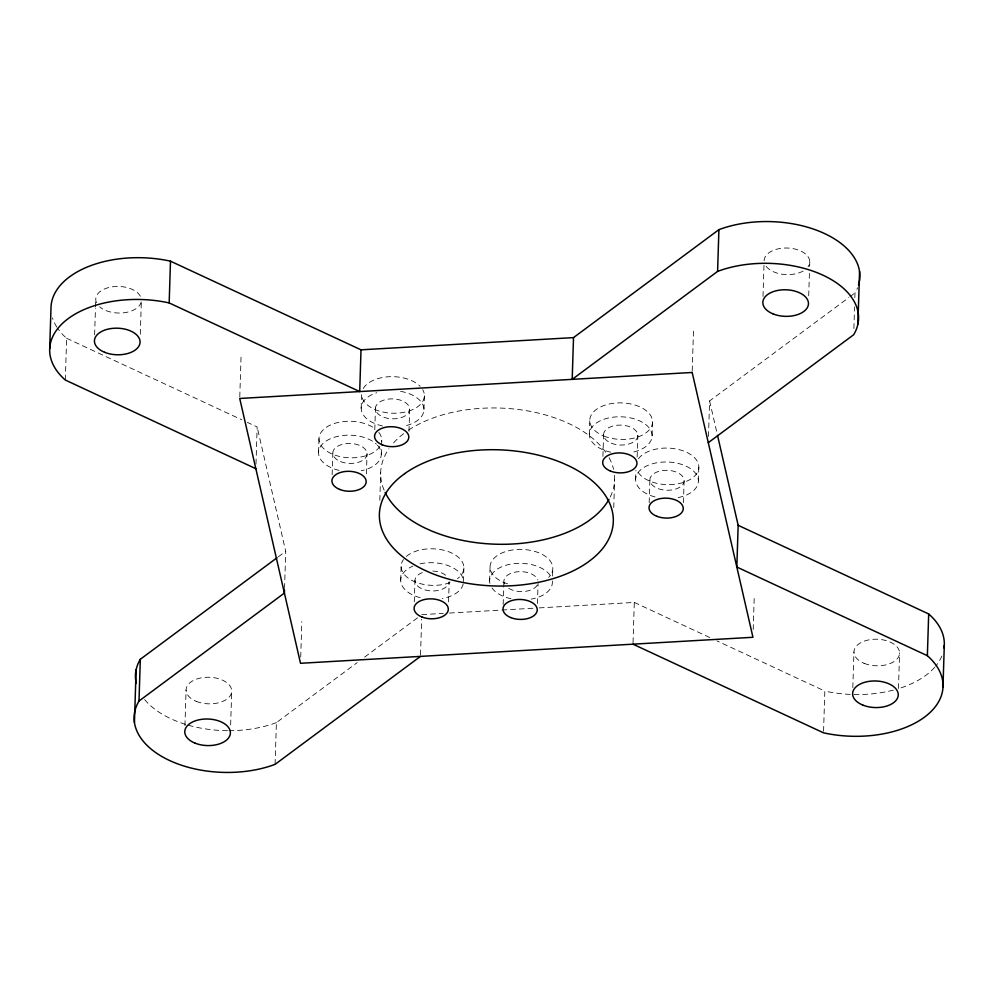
<?xml version="1.0" encoding="UTF-8"?>
<svg xmlns="http://www.w3.org/2000/svg" width="994" height="994" viewBox="0 0 994 994"><rect width="100%" height="100%" fill="white"/><g stroke="black" fill="none" stroke-linecap="round" stroke-linejoin="round"><path stroke-width="0.75" stroke-dasharray="4.97 3.73" d="M65.318 380.043L66.635 338.295A90.23 52.52 1.8 0 1 57.739 328.492M94.616 334.866L95.449 308.575M95.486 307.022L95.735 299.293M140.316 334.195L141.334 301.716M184.946 725.67L186.064 690.109M239.778 396.929L241.045 356.722M230.645 724.999L231.714 690.979M255.992 464.061L257.16 426.948L247.357 422.375M275.089 764.349L276.407 722.601L357.181 662.625M284.545 588.423L285.713 551.322L257.16 426.948M300.71 657.096L301.828 621.536M318.552 452.357L318.987 438.441M332.133 474.784L332.816 453.14M361.182 408.261L361.617 394.332A31.398 18.277 1.8 0 0 398.196 413.082A31.398 18.277 1.8 0 0 422.698 389.636M366.413 473.865L367.047 453.761M374.788 429.719L375.459 408.074M379.82 500.33L380.69 472.498M381.311 454.544L381.547 446.803M381.597 445.262L381.746 440.615M400.694 580.384L401.129 566.468M408.994 431.297L409.665 409.64A17.122 9.965 1.8 0 0 384.653 399.849A17.122 9.965 1.8 0 0 383.373 417.082A17.122 9.965 1.8 0 0 409.665 409.64M414.299 601.855L414.97 580.198M423.953 409.466L424.388 395.55M420.537 654.847L421.655 619.274M448.555 601.879L449.176 581.776A17.122 9.965 1.8 0 1 422.885 589.206A17.122 9.965 1.8 0 1 424.165 571.972M463.465 581.589L463.9 567.673M489.62 581.005L490.054 567.077M503.163 604.489L503.883 581.291M537.443 603.569L538.077 583.466M552.589 576.023L552.826 568.295M589.33 434.502L589.765 420.586M602.923 456.408L603.594 434.763M613.745 507.586L614.615 479.754M635.626 479.68L635.911 470.398M637.154 457.029L637.837 435.384M633.041 642.621L634.296 602.426L535.754 608.092M649.181 502.691L649.902 479.493M652.101 435.645L652.536 421.729M683.437 502.716L684.108 481.071A17.122 9.965 1.8 0 0 659.097 471.268A17.122 9.965 1.8 0 0 657.817 488.501A17.122 9.965 1.8 0 0 684.108 481.071M692.222 370.924L693.489 330.716M698.397 480.885L698.832 466.969M708.486 436.503L709.604 400.93L848.789 297.579M763.007 296.436L764.026 263.957M753.203 629.55L754.272 595.53M808.706 295.765L809.439 272.567M809.638 266.392L809.775 261.745M823.566 731.273L824.821 691.066L716.96 640.881M853.883 328.529L854.567 306.885M854.852 297.604L855.002 292.969A90.23 52.52 1.8 0 0 857.586 287.763M852.815 687.637L853.933 652.076M898.464 688.519L899.582 652.959M403.651 433.682L401.551 435.285A117.019 68.114 1.8 0 0 391.971 444.728M278.258 556.851L285.713 551.322M364.636 657.084L418.076 617.411M850.032 296.659L855.002 292.969M421.804 614.64L443.361 613.397M449.512 613.049L500.33 610.13M501.871 610.03L534.213 608.179M66.635 338.295L241.753 419.766M634.296 602.426L709.952 637.626M709.604 400.93L716.823 432.402M276.407 722.601A90.23 52.52 1.8 0 1 228.968 730.702M227.514 730.689A90.23 52.52 1.8 0 1 186.909 724.775M185.518 724.353A90.23 52.52 1.8 0 1 142.887 697.341M56.882 327.2A90.23 52.52 1.8 0 1 52.458 317.894M941.852 656.052A90.23 52.52 1.8 0 1 935.602 666.229M934.695 667.297A90.23 52.52 1.8 0 1 899.048 688.494M893.395 690.109A90.23 52.52 1.8 0 1 824.821 691.066M614.503 475.294A117.019 68.114 1.8 0 1 610.105 497.248M384.144 490.241A117.019 68.114 1.8 0 1 388.915 448.754M408.546 430.129A117.019 68.114 1.8 0 1 564.343 421.531L570.481 424.314A117.019 68.114 1.8 0 1 606.502 453.413M609.073 457.675A117.019 68.114 1.8 0 1 613.571 469.354M363.257 388.492A31.398 18.277 1.8 0 1 389.847 376.689A31.398 18.277 1.8 0 1 420.139 386.318M378.838 432.427A31.398 18.277 1.8 0 1 381.621 441.808M379.832 446.43A31.398 18.277 1.8 0 1 334.618 455.016A31.398 18.277 1.8 0 1 326.367 427.258A31.398 18.277 1.8 0 1 374.452 428.315M406.372 556.404A31.398 18.277 1.8 0 1 450.729 552.565A31.398 18.277 1.8 0 1 457.464 578.682M450.021 582.608A31.398 18.277 1.8 0 1 412.672 580.819A31.398 18.277 1.8 0 1 403.489 559.51M507.636 583.813A31.398 18.277 1.8 0 1 493.571 558.715A31.398 18.277 1.8 0 1 536.462 551.943A31.398 18.277 1.8 0 1 548.663 577.352M638.421 458.806A31.398 18.277 1.8 0 1 688.084 453.016A31.398 18.277 1.8 0 1 683.213 482.5A31.398 18.277 1.8 0 1 636.682 469.342M141.198 301.903A22.837 13.295 1.8 0 1 123.803 312.787A22.837 13.295 1.8 0 1 99.611 306.761M96.53 302.748A22.837 13.295 1.8 0 1 114.049 286.607A22.837 13.295 1.8 0 1 141.185 298.436M764.125 260.875A22.837 13.295 1.8 0 1 791.348 248.351A22.837 13.295 1.8 0 1 808.06 266.802M803.14 271.027A22.837 13.295 1.8 0 1 764.92 264.329M537.245 585.106A17.122 9.965 1.8 0 1 508.182 587.951M504.492 583.888A17.122 9.965 1.8 0 1 517.042 571.823A17.122 9.965 1.8 0 1 537.779 579.962M432.812 571.041A17.122 9.965 1.8 0 1 447.263 576.694M400.607 391.35A31.398 18.277 1.8 0 1 423.879 408.261A31.398 18.277 1.8 0 1 404.657 425.979M382.553 425.979A31.398 18.277 1.8 0 1 361.344 410.05A31.398 18.277 1.8 0 1 376.801 392.717M377.471 445.262A31.398 18.277 1.8 0 1 361.244 470.734M339.128 470.386A31.398 18.277 1.8 0 1 325.498 441.473A31.398 18.277 1.8 0 1 376.44 444.206M463.204 583.975A31.398 18.277 1.8 0 1 442.243 598.487M420.139 597.642A31.398 18.277 1.8 0 1 412.908 566.108M419.99 563.859A31.398 18.277 1.8 0 1 463.39 580.397M552.316 581.005A31.398 18.277 1.8 0 1 531.181 599.109M511.003 598.723A31.398 18.277 1.8 0 1 492.042 588.038M489.905 583.391A31.398 18.277 1.8 0 1 513.799 563.66A31.398 18.277 1.8 0 1 550.701 576.296M610.763 452.195A31.398 18.277 1.8 0 1 595.331 423.792A31.398 18.277 1.8 0 1 645.951 424.724A31.398 18.277 1.8 0 1 630.929 452.568M655.071 496.938A31.398 18.277 1.8 0 1 642.484 468.36A31.398 18.277 1.8 0 1 692.669 470.286A31.398 18.277 1.8 0 1 677.175 497.783M611.273 443.187A17.122 9.965 1.8 0 0 637.8 436.031A17.122 9.965 1.8 0 0 613.074 425.991A17.122 9.965 1.8 0 0 611.273 443.187M603.83 436.043A31.398 18.277 1.8 0 0 652.486 422.922A31.398 18.277 1.8 0 0 607.148 404.508A31.398 18.277 1.8 0 0 603.83 436.043M864.121 663.321A22.837 13.295 1.8 0 0 899.533 653.816A22.837 13.295 1.8 0 0 866.606 640.397A22.837 13.295 1.8 0 0 864.121 663.321M196.265 701.354A22.837 13.295 1.8 0 0 231.677 691.849A22.837 13.295 1.8 0 0 198.738 678.43A22.837 13.295 1.8 0 0 196.265 701.354M340.482 461.564A17.122 9.965 1.8 0 0 367.022 454.407A17.122 9.965 1.8 0 0 342.284 444.368A17.122 9.965 1.8 0 0 340.482 461.564"/><path stroke-width="1.49" d="M49.7 348.72L51.017 306.972A90.23 52.52 1.8 0 1 170.483 261.173L361.008 349.826L573.513 337.612L718.91 229.651A90.23 52.52 1.8 0 1 818.646 231.006A90.23 52.52 1.8 0 1 858.518 285.092M134.439 722.501L136.103 669.832M420.487 656.388L275.089 764.349A90.23 52.52 1.8 0 1 169.589 760.509A90.23 52.52 1.8 0 1 138.998 701.031L140.316 659.283L277.015 557.771M361.008 349.826L359.704 391.574L169.179 302.934L170.483 261.173M284.495 589.976L284.396 593.07L138.998 701.031M573.513 337.612L572.196 379.36L717.593 271.399A90.23 52.52 1.8 0 1 823.094 275.251A90.23 52.52 1.8 0 1 853.684 334.717L708.287 442.678M717.593 271.399L718.91 229.651M717.519 435.397L738.157 525.304L736.84 567.052L927.365 655.705A90.23 52.52 1.8 0 1 924.532 717.109A90.23 52.52 1.8 0 1 823.517 732.826L632.992 644.174M857.897 324.168L859.561 271.499M927.365 655.705L928.682 613.957L738.157 525.304M942.983 687.028L944.3 645.28M255.843 468.696L65.318 380.043A90.23 52.52 1.8 0 1 68.164 318.652A90.23 52.52 1.8 0 1 169.179 302.934M136.277 683.474A90.23 52.52 1.8 0 1 140.316 659.283M928.682 613.957A90.23 52.52 1.8 0 1 944.051 648.001M608.987 499.361A117.019 68.114 1.8 0 1 593.766 516.967L589.193 520.446A117.019 68.114 1.8 0 1 430.974 530.721L424.823 527.938A117.019 68.114 1.8 0 1 385.138 492.415M404.806 473.554L400.234 477.033A117.019 68.114 1.8 0 0 423.519 569.686L429.656 572.469A117.019 68.114 1.8 0 0 587.889 562.206L592.449 558.715A117.019 68.114 1.8 0 0 569.177 466.062L563.026 463.279A117.019 68.114 1.8 0 0 404.806 473.554M692.172 372.464L239.728 398.47L300.511 663.284L752.955 637.278L692.172 372.464M382.504 444.914A17.122 9.965 1.8 0 0 408.795 437.484A17.122 9.965 1.8 0 0 383.783 427.681A17.122 9.965 1.8 0 0 382.504 444.914M510.68 617.56A17.122 9.965 1.8 0 0 537.22 610.403A17.122 9.965 1.8 0 0 512.494 600.351A17.122 9.965 1.8 0 0 510.68 617.56M610.391 471.032A17.122 9.965 1.8 0 0 636.93 463.863A17.122 9.965 1.8 0 0 612.205 453.823A17.122 9.965 1.8 0 0 610.391 471.032M339.613 489.408A17.122 9.965 1.8 0 0 366.14 482.252A17.122 9.965 1.8 0 0 341.414 472.2A17.122 9.965 1.8 0 0 339.613 489.408M422.015 617.038A17.122 9.965 1.8 0 0 448.306 609.608A17.122 9.965 1.8 0 0 423.295 599.817A17.122 9.965 1.8 0 0 422.015 617.038M656.947 516.333A17.122 9.965 1.8 0 0 683.238 508.903A17.122 9.965 1.8 0 0 658.227 499.112A17.122 9.965 1.8 0 0 656.947 516.333M194.948 743.102A22.837 13.295 1.8 0 0 230.359 733.597A22.837 13.295 1.8 0 0 197.433 720.178A22.837 13.295 1.8 0 0 194.948 743.102M104.618 352.298A22.837 13.295 1.8 0 0 140.03 342.793A22.837 13.295 1.8 0 0 107.103 329.362A22.837 13.295 1.8 0 0 104.618 352.298M773.009 313.868A22.837 13.295 1.8 0 0 808.42 304.363A22.837 13.295 1.8 0 0 775.494 290.944A22.837 13.295 1.8 0 0 773.009 313.868M862.804 705.081A22.837 13.295 1.8 0 0 898.216 695.576A22.837 13.295 1.8 0 0 865.289 682.145A22.837 13.295 1.8 0 0 862.804 705.081"/></g></svg>
